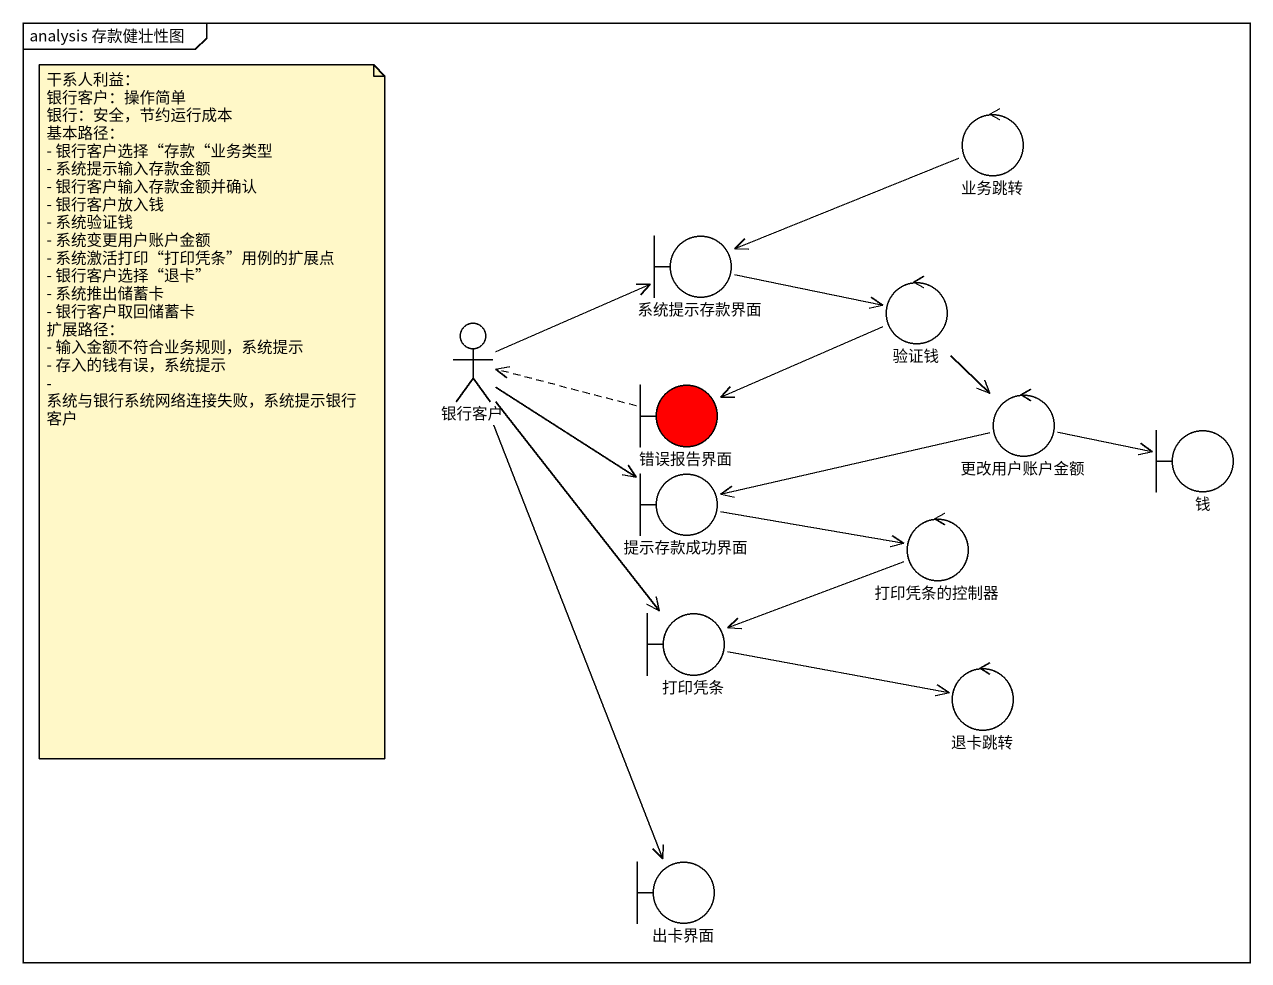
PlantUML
@startuml
mainframe analysis 存款健壮性图
control 业务跳转
boundary 系统提示存款界面
control 验证钱
actor 银行客户
boundary 错误报告界面 #FF0000
control 更改用户账户金额
boundary 提示存款成功界面
boundary 钱
control 打印凭条的控制器
boundary 打印凭条
control 退卡跳转
boundary 出卡界面
业务跳转 -left-> 系统提示存款界面
系统提示存款界面 -right-> 验证钱
验证钱 -left-> 错误报告界面
验证钱 --> 更改用户账户金额
银行客户 -right-> 系统提示存款界面
银行客户 --> 提示存款成功界面
银行客户 --> 打印凭条
银行客户 --> 出卡界面
错误报告界面 .left.> 银行客户
更改用户账户金额 -left-> 提示存款成功界面
更改用户账户金额 -right-> 钱
提示存款成功界面 -right-> 打印凭条的控制器
打印凭条的控制器 -left-> 打印凭条
打印凭条 -right-> 退卡跳转
note as N1
  干系人利益：
  银行客户：操作简单
  银行：安全，节约运行成本
  基本路径：
  - 银行客户选择“存款“业务类型
  - 系统提示输入存款金额
  - 银行客户输入存款金额并确认
  - 银行客户放入钱
  - 系统验证钱
  - 系统变更用户账户金额
  - 系统激活打印“打印凭条”用例的扩展点
  - 银行客户选择“退卡”
  - 系统推出储蓄卡
  - 银行客户取回储蓄卡
  扩展路径：
  - 输入金额不符合业务规则，系统提示
  - 存入的钱有误，系统提示
  - 系统与银行系统网络连接失败，系统提示银行客户
end note
@enduml
